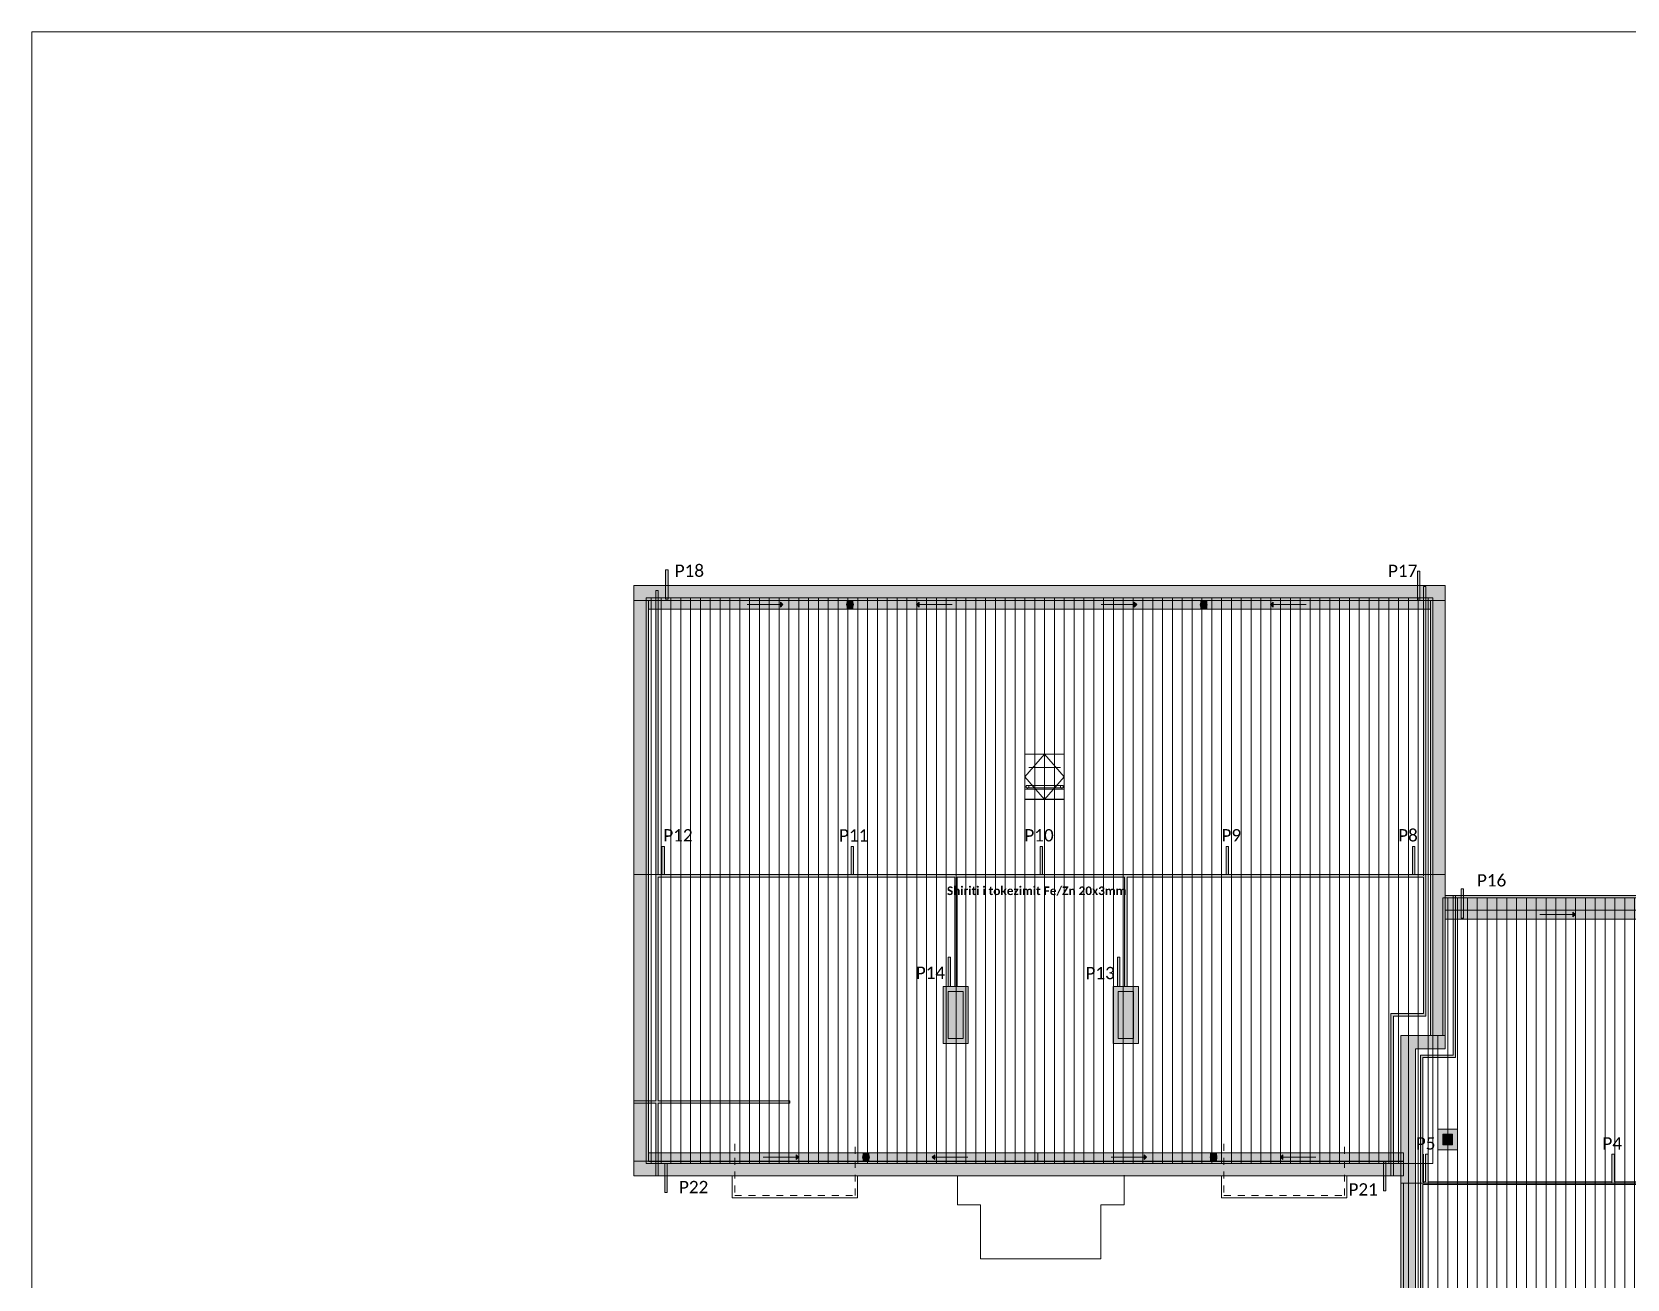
# Model space of a CAD drawing. Header units: millimetres. Extents: x 2791058 to 2855058, y -67651 to -26651.
# Drawn here: x 2791058 to 2823502, y -52008 to -26651 of the extents above; entities that cross this region are included whole.
import ezdxf

# ---------------------------------------------------------------- set-up
doc = ezdxf.new("R2010")
doc.units = ezdxf.units.MM
doc.header["$MEASUREMENT"] = 0
doc.linetypes.add('Dashed', pattern=[282.222223, 141.111112, -141.111112])
doc.linetypes.add('Long Dashed', pattern=[529.166651, 317.499995, -211.666656])
for name, color, linetype, lineweight in [('00.Rrufepritesi_Pen_No__1', 7, 'Continuous', 0), ('Columns_Pen_No__1', 7, 'Continuous', 0), ('Exterior walls_Pen_No__1', 7, 'Continuous', 0), ('Exterior walls_Pen_No__20', 1, 'Continuous', 0), ('Exterior walls_Pen_No__80', 3, 'Continuous', 0), ('Shell - Roof_Pen_No__1', 7, 'Continuous', 0), ('Shell - Roof_Pen_No__2', 8, 'Continuous', 0), ('Shell - Roof_Pen_No__21', 7, 'Continuous', 0), ('Shell - Roof_Pen_No__60', 230, 'Continuous', 0), ('Structural - Bearing_Pen_No__1', 7, 'Continuous', 0), ('Structural - Bearing_Pen_No__2', 8, 'Continuous', 0)]:
    doc.layers.add(name, color=color, linetype=linetype, lineweight=lineweight)
for name, color, linetype in [('Columns', 7, 'Continuous'), ('Exterior walls', 7, 'Continuous'), ('Shell - Roof', 7, 'Continuous')]:
    doc.layers.add(name, color=color, linetype=linetype)
for name, color, linetype, lineweight, true_color in [('Interior - Furniture _Pen_No__82', 7, 'Continuous', 0, 0xaaaaaa), ('Shell - Roof_Pen_No__62', 7, 'Continuous', 0, 0xaaaaaa), ('Structural - Bearing_Pen_No__102', 7, 'Continuous', 0, 0xcccccc)]:
    doc.layers.add(name, color=color, linetype=linetype, lineweight=lineweight, true_color=true_color)
doc.styles.add('GENERATED_STYLE_2', font='')
doc.styles.add('GENERATED_STYLE_5', font='')
doc.styles.get('GENERATED_STYLE_2').set_extended_font_data('Calibri')
doc.styles.get('GENERATED_STYLE_5').set_extended_font_data('Calibri', bold=True)
doc.linetypes.add('Circles', pattern='A,0,[1,e01-o3-kulmi1.Shx,S=7.839504,R=0,X=0,Y=0],-987.777448,0', length=987.777448)
pattern_1 = [(90, (2247653.82, -76424.97), (-200, 0), [])]

# ---------------------------------------------------------------- blocks, each defined once
blk = doc.blocks.new('Wall_1', base_point=(2803602, -49620))
at = {"layer": 'Exterior walls', "linetype": 'Continuous', "lineweight": 0}
for points in [[(2803602, -49440), (2803602, -49620), (2807952, -49620), (2807952, -49440)], [(2807952, -49530), (2807962, -49495), (2807987, -49470), (2808022, -49460), (2808057, -49470), (2808083, -49495), (2808092, -49530), (2808092, -49440), (2807952, -49440)], [(2807962, -49565), (2807952, -49530), (2807952, -49620), (2808092, -49620), (2808092, -49530), (2808083, -49565), (2808057, -49591), (2808022, -49600), (2807987, -49591)], [(2808092, -49440), (2808092, -49620), (2815021, -49620), (2815021, -49440)], [(2815021, -49530), (2815031, -49495), (2815056, -49470), (2815091, -49460), (2815126, -49470), (2815152, -49495), (2815161, -49530), (2815161, -49440), (2815021, -49440)], [(2815031, -49565), (2815021, -49530), (2815021, -49620), (2815161, -49620), (2815161, -49530), (2815152, -49565), (2815126, -49591), (2815091, -49600), (2815056, -49591)], [(2815161, -49440), (2815161, -49620), (2818952, -49620), (2818952, -49440)]]:
    blk.add_hatch(color=255, dxfattribs=at).paths.add_polyline_path(points)
at = {"layer": 'Exterior walls_Pen_No__1', "color": 7, "linetype": 'Continuous', "lineweight": 0, "flags": 128}
for points in [[(2818952, -49440), (2803602, -49440)], [(2803602, -49440), (2803602, -49620)], [(2803602, -49620), (2818952, -49620)], [(2818952, -49620), (2818952, -49440)]]:
    blk.add_lwpolyline(points, dxfattribs=at)
blk = doc.blocks.new('Wall_3', base_point=(2835102, -44509))
at = {"layer": 'Exterior walls', "linetype": 'Continuous', "lineweight": 0}
for points in [[(2823752, -44689), (2823752, -44509), (2819802, -44509), (2819802, -44689)], [(2823752, -44509), (2823752, -44595), (2823762, -44560), (2823787, -44534), (2823822, -44525), (2823857, -44534), (2823883, -44560), (2823892, -44595), (2823892, -44509)], [(2823752, -44689), (2823892, -44689), (2823892, -44595), (2823883, -44630), (2823857, -44656), (2823822, -44665), (2823787, -44656), (2823762, -44630), (2823752, -44595)], [(2830412, -44689), (2830412, -44509), (2823892, -44509), (2823892, -44689)], [(2830412, -44509), (2830412, -44598), (2830422, -44563), (2830447, -44537), (2830482, -44528), (2830517, -44537), (2830543, -44563), (2830552, -44598), (2830552, -44509)], [(2830412, -44689), (2830552, -44689), (2830552, -44598), (2830543, -44633), (2830517, -44658), (2830482, -44668), (2830447, -44658), (2830422, -44633), (2830412, -44598)], [(2835102, -44689), (2835102, -44509), (2830552, -44509), (2830552, -44689)]]:
    blk.add_hatch(color=255, dxfattribs=at).paths.add_polyline_path(points)
at = {"layer": 'Exterior walls_Pen_No__1', "color": 7, "linetype": 'Continuous', "lineweight": 0, "flags": 128}
for points in [[(2835102, -44509), (2819802, -44509)], [(2819802, -44509), (2819802, -44689)], [(2819802, -44689), (2835102, -44689)], [(2835102, -44689), (2835102, -44509)]]:
    blk.add_lwpolyline(points, dxfattribs=at)
blk = doc.blocks.new('Wall_4', base_point=(2819502, -38209))
at = {"layer": 'Exterior walls', "linetype": 'Continuous', "lineweight": 0}
for points in [[(2807626, -38389), (2807626, -38209), (2803602, -38209), (2803602, -38389)], [(2807626, -38209), (2807626, -38292), (2807635, -38257), (2807661, -38231), (2807696, -38222), (2807731, -38231), (2807756, -38257), (2807766, -38292), (2807766, -38209)], [(2814822, -38389), (2814822, -38209), (2807766, -38209), (2807766, -38389)], [(2814822, -38209), (2814822, -38300), (2814832, -38265), (2814857, -38239), (2814892, -38230), (2814927, -38239), (2814953, -38265), (2814962, -38300), (2814962, -38209)], [(2819502, -38389), (2819502, -38209), (2814962, -38209), (2814962, -38389)], [(2807626, -38389), (2807766, -38389), (2807766, -38292), (2807756, -38327), (2807731, -38353), (2807696, -38362), (2807661, -38353), (2807635, -38327), (2807626, -38292)], [(2814822, -38389), (2814962, -38389), (2814962, -38300), (2814953, -38335), (2814927, -38361), (2814892, -38370), (2814857, -38361), (2814832, -38335), (2814822, -38300)]]:
    blk.add_hatch(color=255, dxfattribs=at).paths.add_polyline_path(points)
at = {"layer": 'Exterior walls_Pen_No__1', "color": 7, "linetype": 'Continuous', "lineweight": 0, "flags": 128}
for points in [[(2819502, -38209), (2803602, -38209)], [(2803602, -38209), (2803602, -38389)], [(2819502, -38389), (2819502, -38209)], [(2803602, -38389), (2819502, -38389)]]:
    blk.add_lwpolyline(points, dxfattribs=at)
blk = doc.blocks.new('Wall_6', base_point=(2834967, -50059))
at = {"layer": 'Exterior walls_Pen_No__80', "linetype": 'Continuous', "lineweight": 0}
blk.add_hatch(color=3, dxfattribs=at).paths.add_polyline_path([(2834917, -50034), (2819299, -50034), (2819349, -50084), (2834917, -50084)])
at = {"layer": 'Exterior walls_Pen_No__80', "color": 3, "linetype": 'Continuous', "lineweight": 0, "flags": 128}
for points in [[(2819405, -50034), (2819349, -50034)], [(2819349, -50084), (2825379, -50084)], [(2823195, -50034), (2819455, -50034)], [(2826978, -50034), (2823245, -50034)], [(2825429, -50084), (2828832, -50084)], [(2830824, -50034), (2827028, -50034)], [(2828882, -50084), (2834917, -50084)], [(2834669, -50034), (2830874, -50034)], [(2834917, -50034), (2834719, -50034)]]:
    blk.add_lwpolyline(points, dxfattribs=at)
blk = doc.blocks.new('Wall_7', base_point=(2819324, -50059))
at = {"layer": 'Exterior walls_Pen_No__80', "linetype": 'Continuous', "lineweight": 0}
blk.add_hatch(color=3, dxfattribs=at).paths.add_polyline_path([(2819299, -50034), (2819299, -56159), (2819349, -56159), (2819349, -50084)])
at = {"layer": 'Exterior walls_Pen_No__80', "color": 3, "linetype": 'Continuous', "lineweight": 0, "flags": 128}
for points in [[(2819299, -50034), (2819299, -56159)], [(2819349, -56159), (2819349, -50084)], [(2819299, -56159), (2819349, -56159)]]:
    blk.add_lwpolyline(points, dxfattribs=at)
blk = doc.blocks.new('Wall_8', base_point=(2819989, -44209))
at = {"layer": 'Exterior walls_Pen_No__80', "linetype": 'Continuous', "lineweight": 0}
blk.add_hatch(color=3, dxfattribs=at).paths.add_polyline_path([(2819964, -44209), (2819964, -47456), (2820014, -47506), (2820014, -44209)])
at = {"layer": 'Exterior walls_Pen_No__80', "color": 3, "linetype": 'Continuous', "lineweight": 0, "flags": 128}
for points in [[(2819964, -44209), (2819964, -47456)], [(2820014, -44209), (2819964, -44209)], [(2820014, -47506), (2820014, -44209)]]:
    blk.add_lwpolyline(points, dxfattribs=at)
blk = doc.blocks.new('Wall_9', base_point=(2819989, -47481))
at = {"layer": 'Exterior walls_Pen_No__80', "linetype": 'Continuous', "lineweight": 0}
blk.add_hatch(color=3, dxfattribs=at).paths.add_polyline_path([(2819964, -47456), (2819299, -47456), (2819349, -47506), (2820014, -47506)])
at = {"layer": 'Exterior walls_Pen_No__80', "color": 3, "linetype": 'Continuous', "lineweight": 0, "flags": 128}
for points in [[(2819964, -47456), (2819299, -47456)], [(2819349, -47506), (2820014, -47506)]]:
    blk.add_lwpolyline(points, dxfattribs=at)
blk = doc.blocks.new('Wall_10', base_point=(2819324, -47481))
at = {"layer": 'Exterior walls_Pen_No__80', "linetype": 'Continuous', "lineweight": 0}
blk.add_hatch(color=3, dxfattribs=at).paths.add_polyline_path([(2819299, -47456), (2819299, -50034), (2819349, -50034), (2819349, -47506)])
at = {"layer": 'Exterior walls_Pen_No__80', "color": 3, "linetype": 'Continuous', "lineweight": 0, "flags": 128}
for points in [[(2819299, -47456), (2819299, -50034)], [(2819349, -50034), (2819349, -47506)]]:
    blk.add_lwpolyline(points, dxfattribs=at)
blk = doc.blocks.new('Wall_13', base_point=(2809854, -46059))
at = {"layer": 'Exterior walls_Pen_No__80', "linetype": 'Continuous', "lineweight": 0}
blk.add_hatch(color=3, dxfattribs=at).paths.add_polyline_path([(2809879, -46059), (2809879, -43834), (2809829, -43834), (2809829, -46059)])
at = {"layer": 'Exterior walls_Pen_No__80', "color": 3, "linetype": 'Continuous', "lineweight": 0, "flags": 128}
for points in [[(2809829, -43834), (2809829, -46059)], [(2809879, -46059), (2809879, -43834)], [(2809829, -46059), (2809879, -46059)]]:
    blk.add_lwpolyline(points, dxfattribs=at)
blk = doc.blocks.new('Wall_14', base_point=(2813307, -46059))
at = {"layer": 'Exterior walls_Pen_No__80', "linetype": 'Continuous', "lineweight": 0}
blk.add_hatch(color=3, dxfattribs=at).paths.add_polyline_path([(2813332, -46059), (2813332, -43834), (2813282, -43834), (2813282, -46059)])
at = {"layer": 'Exterior walls_Pen_No__80', "color": 3, "linetype": 'Continuous', "lineweight": 0, "flags": 128}
for points in [[(2813282, -43834), (2813282, -46059)], [(2813332, -46059), (2813332, -43834)], [(2813282, -46059), (2813332, -46059)]]:
    blk.add_lwpolyline(points, dxfattribs=at)
blk = doc.blocks.new('Wall_18', base_point=(2823220, -50059))
at = {"layer": 'Exterior walls_Pen_No__20', "linetype": 'Continuous', "lineweight": 0}
blk.add_hatch(color=1, dxfattribs=at).paths.add_polyline_path([(2823245, -50034), (2823245, -49466), (2823195, -49466), (2823195, -50034)])
at = {"layer": 'Exterior walls_Pen_No__20', "color": 1, "linetype": 'Continuous', "lineweight": 0, "flags": 128}
for points in [[(2823245, -49466), (2823195, -49466)], [(2823195, -49466), (2823195, -50034)], [(2823245, -50034), (2823245, -49466)]]:
    blk.add_lwpolyline(points, dxfattribs=at)
blk = doc.blocks.new('Wall_19', base_point=(2819430, -50059))
at = {"layer": 'Exterior walls_Pen_No__20', "linetype": 'Continuous', "lineweight": 0}
blk.add_hatch(color=1, dxfattribs=at).paths.add_polyline_path([(2819455, -50034), (2819455, -49466), (2819405, -49466), (2819405, -50034)])
at = {"layer": 'Exterior walls_Pen_No__20', "color": 1, "linetype": 'Continuous', "lineweight": 0, "flags": 128}
for points in [[(2819455, -49466), (2819405, -49466)], [(2819405, -49466), (2819405, -50034)], [(2819455, -50034), (2819455, -49466)]]:
    blk.add_lwpolyline(points, dxfattribs=at)
blk = doc.blocks.new('Wall_23', base_point=(2803898, -43809))
at = {"layer": 'Exterior walls_Pen_No__20', "linetype": 'Continuous', "lineweight": 0}
blk.add_hatch(color=1, dxfattribs=at).paths.add_polyline_path([(2803923, -43784), (2803923, -43216), (2803873, -43216), (2803873, -43784)])
at = {"layer": 'Exterior walls_Pen_No__20', "color": 1, "linetype": 'Continuous', "lineweight": 0, "flags": 128}
for points in [[(2803923, -43216), (2803873, -43216)], [(2803873, -43216), (2803873, -43784)], [(2803923, -43784), (2803923, -43216)]]:
    blk.add_lwpolyline(points, dxfattribs=at)
blk = doc.blocks.new('Wall_24', base_point=(2807744, -43809))
at = {"layer": 'Exterior walls_Pen_No__20', "linetype": 'Continuous', "lineweight": 0}
blk.add_hatch(color=1, dxfattribs=at).paths.add_polyline_path([(2807769, -43784), (2807769, -43216), (2807719, -43216), (2807719, -43784)])
at = {"layer": 'Exterior walls_Pen_No__20', "color": 1, "linetype": 'Continuous', "lineweight": 0, "flags": 128}
for points in [[(2807769, -43216), (2807719, -43216)], [(2807719, -43216), (2807719, -43784)], [(2807769, -43784), (2807769, -43216)]]:
    blk.add_lwpolyline(points, dxfattribs=at)
blk = doc.blocks.new('Wall_25', base_point=(2811590, -43809))
at = {"layer": 'Exterior walls_Pen_No__20', "linetype": 'Continuous', "lineweight": 0}
blk.add_hatch(color=1, dxfattribs=at).paths.add_polyline_path([(2811615, -43784), (2811615, -43216), (2811565, -43216), (2811565, -43784)])
at = {"layer": 'Exterior walls_Pen_No__20', "color": 1, "linetype": 'Continuous', "lineweight": 0, "flags": 128}
for points in [[(2811615, -43216), (2811565, -43216)], [(2811565, -43216), (2811565, -43784)], [(2811615, -43784), (2811615, -43216)]]:
    blk.add_lwpolyline(points, dxfattribs=at)
blk = doc.blocks.new('Wall_26', base_point=(2815373, -43809))
at = {"layer": 'Exterior walls_Pen_No__20', "linetype": 'Continuous', "lineweight": 0}
blk.add_hatch(color=1, dxfattribs=at).paths.add_polyline_path([(2815398, -43784), (2815398, -43216), (2815348, -43216), (2815348, -43784)])
at = {"layer": 'Exterior walls_Pen_No__20', "color": 1, "linetype": 'Continuous', "lineweight": 0, "flags": 128}
for points in [[(2815398, -43216), (2815348, -43216)], [(2815348, -43216), (2815348, -43784)], [(2815398, -43784), (2815398, -43216)]]:
    blk.add_lwpolyline(points, dxfattribs=at)
blk = doc.blocks.new('Wall_27', base_point=(2819162, -43809))
at = {"layer": 'Exterior walls_Pen_No__20', "linetype": 'Continuous', "lineweight": 0}
blk.add_hatch(color=1, dxfattribs=at).paths.add_polyline_path([(2819187, -43784), (2819187, -43216), (2819137, -43216), (2819137, -43784)])
at = {"layer": 'Exterior walls_Pen_No__20', "color": 1, "linetype": 'Continuous', "lineweight": 0, "flags": 128}
for points in [[(2819187, -43216), (2819137, -43216)], [(2819137, -43216), (2819137, -43784)], [(2819187, -43784), (2819187, -43216)]]:
    blk.add_lwpolyline(points, dxfattribs=at)
blk = doc.blocks.new('Wall_28', base_point=(2809717, -46059))
at = {"layer": 'Exterior walls_Pen_No__20', "linetype": 'Continuous', "lineweight": 0}
blk.add_hatch(color=1, dxfattribs=at).paths.add_polyline_path([(2809742, -46059), (2809742, -45466), (2809692, -45466), (2809692, -46059)])
at = {"layer": 'Exterior walls_Pen_No__20', "color": 1, "linetype": 'Continuous', "lineweight": 0, "flags": 128}
for points in [[(2809742, -45466), (2809692, -45466)], [(2809692, -45466), (2809692, -46059)], [(2809742, -46059), (2809742, -45466)], [(2809692, -46059), (2809742, -46059)]]:
    blk.add_lwpolyline(points, dxfattribs=at)
blk = doc.blocks.new('Wall_29', base_point=(2813163, -46059))
at = {"layer": 'Exterior walls_Pen_No__20', "linetype": 'Continuous', "lineweight": 0}
blk.add_hatch(color=1, dxfattribs=at).paths.add_polyline_path([(2813188, -46059), (2813188, -45466), (2813138, -45466), (2813138, -46059)])
at = {"layer": 'Exterior walls_Pen_No__20', "color": 1, "linetype": 'Continuous', "lineweight": 0, "flags": 128}
for points in [[(2813188, -45466), (2813138, -45466)], [(2813138, -45466), (2813138, -46059)], [(2813188, -46059), (2813188, -45466)], [(2813138, -46059), (2813188, -46059)]]:
    blk.add_lwpolyline(points, dxfattribs=at)
blk = doc.blocks.new('Wall_31', base_point=(2820152, -44667))
at = {"layer": 'Exterior walls_Pen_No__20', "linetype": 'Continuous', "lineweight": 0}
blk.add_hatch(color=1, dxfattribs=at).paths.add_polyline_path([(2820177, -44667), (2820177, -44075), (2820127, -44075), (2820127, -44667)])
at = {"layer": 'Exterior walls_Pen_No__20', "color": 1, "linetype": 'Continuous', "lineweight": 0, "flags": 128}
for points in [[(2820177, -44075), (2820127, -44075)], [(2820127, -44075), (2820127, -44667)], [(2820177, -44667), (2820177, -44075)], [(2820127, -44667), (2820177, -44667)]]:
    blk.add_lwpolyline(points, dxfattribs=at)
blk = doc.blocks.new('Wall_34', base_point=(2818571, -50217))
at = {"layer": 'Exterior walls_Pen_No__20', "linetype": 'Continuous', "lineweight": 0}
blk.add_hatch(color=1, dxfattribs=at).paths.add_polyline_path([(2818596, -50217), (2818596, -49625), (2818546, -49625), (2818546, -50217)])
at = {"layer": 'Exterior walls_Pen_No__20', "color": 1, "linetype": 'Continuous', "lineweight": 0, "flags": 128}
for points in [[(2818596, -49625), (2818546, -49625)], [(2818546, -49625), (2818546, -50217)], [(2818596, -50217), (2818596, -49625)], [(2818546, -50217), (2818596, -50217)]]:
    blk.add_lwpolyline(points, dxfattribs=at)
blk = doc.blocks.new('Wall_35', base_point=(2803954, -50251))
at = {"layer": 'Exterior walls_Pen_No__20', "linetype": 'Continuous', "lineweight": 0}
blk.add_hatch(color=1, dxfattribs=at).paths.add_polyline_path([(2803979, -50251), (2803979, -49659), (2803929, -49659), (2803929, -50251)])
at = {"layer": 'Exterior walls_Pen_No__20', "color": 1, "linetype": 'Continuous', "lineweight": 0, "flags": 128}
for points in [[(2803979, -49659), (2803929, -49659)], [(2803929, -49659), (2803929, -50251)], [(2803979, -50251), (2803979, -49659)], [(2803929, -50251), (2803979, -50251)]]:
    blk.add_lwpolyline(points, dxfattribs=at)
blk = doc.blocks.new('Column_1', base_point=(2808022, -49530))
at = {"layer": 'Columns', "linetype": 'Continuous', "lineweight": 0, "true_color": 0x000000}
blk.add_hatch(color=18, dxfattribs=at).paths.add_polyline_path([(2808022, -49600, 0.414214), (2808092, -49530, 0.414214), (2808022, -49460, 0.414214), (2807952, -49530, 0.414214)])
at = {"layer": 'Columns_Pen_No__1', "color": 7, "linetype": 'Continuous', "lineweight": 0}
for p, q in [((2807973, -49580), (2808072, -49481)), ((2808072, -49580), (2807973, -49481))]:
    blk.add_line(p, q, dxfattribs=at)
blk.add_circle((2808022, -49530), 70, dxfattribs=at)
blk = doc.blocks.new('Column_2', base_point=(2815091, -49530))
at = {"layer": 'Columns', "linetype": 'Continuous', "lineweight": 0, "true_color": 0x000000}
blk.add_hatch(color=18, dxfattribs=at).paths.add_polyline_path([(2815091, -49600, 0.414214), (2815161, -49530, 0.414214), (2815091, -49460, 0.414214), (2815021, -49530, 0.414214)])
at = {"layer": 'Columns_Pen_No__1', "color": 7, "linetype": 'Continuous', "lineweight": 0}
for p, q in [((2815042, -49580), (2815141, -49481)), ((2815141, -49580), (2815042, -49481))]:
    blk.add_line(p, q, dxfattribs=at)
blk.add_circle((2815091, -49530), 70, dxfattribs=at)
blk = doc.blocks.new('Column_7', base_point=(2814892, -38300))
at = {"layer": 'Columns', "linetype": 'Continuous', "lineweight": 0, "true_color": 0x000000}
blk.add_hatch(color=18, dxfattribs=at).paths.add_polyline_path([(2814892, -38370, 0.414214), (2814962, -38300, 0.414214), (2814892, -38230, 0.414214), (2814822, -38300, 0.414214)])
at = {"layer": 'Columns_Pen_No__1', "color": 7, "linetype": 'Continuous', "lineweight": 0}
for p, q in [((2814843, -38350), (2814942, -38251)), ((2814942, -38350), (2814843, -38251))]:
    blk.add_line(p, q, dxfattribs=at)
blk.add_circle((2814892, -38300), 70, dxfattribs=at)
blk = doc.blocks.new('Column_8', base_point=(2807696, -38292))
at = {"layer": 'Columns', "linetype": 'Continuous', "lineweight": 0, "true_color": 0x000000}
blk.add_hatch(color=18, dxfattribs=at).paths.add_polyline_path([(2807696, -38362, 0.414214), (2807766, -38292, 0.414214), (2807696, -38222, 0.414214), (2807626, -38292, 0.414214)])
at = {"layer": 'Columns_Pen_No__1', "color": 7, "linetype": 'Continuous', "lineweight": 0}
for p, q in [((2807646, -38342), (2807745, -38243)), ((2807745, -38342), (2807646, -38243))]:
    blk.add_line(p, q, dxfattribs=at)
blk.add_circle((2807696, -38292), 70, dxfattribs=at)
blk = doc.blocks.new('Skylight Pivot Hung 22')
at = {"layer": 'Interior - Furniture _Pen_No__82', "color": 253, "linetype": 'Continuous', "lineweight": 0, "true_color": 0xaaaaaa}
for p, q in [((400, 919), (-400, 919)), ((-400, 919), (-400, 0)), ((0, 919), (-400, 460)), ((0, 919), (400, 460)), ((400, 0), (400, 919)), ((0, 0), (-400, 460)), ((0, 0), (400, 460)), ((-400, 0), (400, 0))]:
    blk.add_line(p, q, dxfattribs=at)
blk = doc.blocks.new('Line_2', base_point=(2821730, -44596))
at = {"layer": 'Shell - Roof', "linetype": 'Continuous', "lineweight": 0, "true_color": 0x000000}
blk.add_hatch(color=18, dxfattribs=at).paths.add_polyline_path([(2822452, -44596), (2822402, -44546), (2822402, -44646)])
at = {"layer": 'Shell - Roof_Pen_No__1', "color": 7, "linetype": 'Continuous', "lineweight": 0}
for p, q in [((2822452, -44596), (2822402, -44546)), ((2822402, -44646), (2822402, -44546)), ((2822452, -44596), (2822402, -44646))]:
    blk.add_line(p, q, dxfattribs=at)
at = {"layer": 'Shell - Roof_Pen_No__21', "color": 7, "linetype": 'Continuous', "lineweight": 0}
blk.add_line((2821730, -44596), (2822402, -44596), dxfattribs=at)
blk = doc.blocks.new('Line_5', base_point=(2816973, -38296))
at = {"layer": 'Shell - Roof', "linetype": 'Continuous', "lineweight": 0, "true_color": 0x000000}
blk.add_hatch(color=18, dxfattribs=at).paths.add_polyline_path([(2816251, -38296), (2816301, -38346), (2816301, -38246)])
at = {"layer": 'Shell - Roof_Pen_No__1', "color": 7, "linetype": 'Continuous', "lineweight": 0}
for p, q in [((2816251, -38296), (2816301, -38246)), ((2816301, -38246), (2816301, -38346)), ((2816251, -38296), (2816301, -38346))]:
    blk.add_line(p, q, dxfattribs=at)
at = {"layer": 'Shell - Roof_Pen_No__21', "color": 7, "linetype": 'Continuous', "lineweight": 0}
blk.add_line((2816973, -38296), (2816301, -38296), dxfattribs=at)
blk = doc.blocks.new('Line_6', base_point=(2812808, -38296))
at = {"layer": 'Shell - Roof', "linetype": 'Continuous', "lineweight": 0, "true_color": 0x000000}
blk.add_hatch(color=18, dxfattribs=at).paths.add_polyline_path([(2813530, -38296), (2813480, -38246), (2813480, -38346)])
at = {"layer": 'Shell - Roof_Pen_No__1', "color": 7, "linetype": 'Continuous', "lineweight": 0}
for p, q in [((2813530, -38296), (2813480, -38246)), ((2813480, -38346), (2813480, -38246)), ((2813530, -38296), (2813480, -38346))]:
    blk.add_line(p, q, dxfattribs=at)
at = {"layer": 'Shell - Roof_Pen_No__21', "color": 7, "linetype": 'Continuous', "lineweight": 0}
blk.add_line((2812808, -38296), (2813480, -38296), dxfattribs=at)
blk = doc.blocks.new('Line_7', base_point=(2809773, -38296))
at = {"layer": 'Shell - Roof', "linetype": 'Continuous', "lineweight": 0, "true_color": 0x000000}
blk.add_hatch(color=18, dxfattribs=at).paths.add_polyline_path([(2809051, -38296), (2809101, -38346), (2809101, -38246)])
at = {"layer": 'Shell - Roof_Pen_No__1', "color": 7, "linetype": 'Continuous', "lineweight": 0}
for p, q in [((2809051, -38296), (2809101, -38246)), ((2809101, -38246), (2809101, -38346)), ((2809051, -38296), (2809101, -38346))]:
    blk.add_line(p, q, dxfattribs=at)
at = {"layer": 'Shell - Roof_Pen_No__21', "color": 7, "linetype": 'Continuous', "lineweight": 0}
blk.add_line((2809773, -38296), (2809101, -38296), dxfattribs=at)
blk = doc.blocks.new('Line_8', base_point=(2805608, -38296))
at = {"layer": 'Shell - Roof', "linetype": 'Continuous', "lineweight": 0, "true_color": 0x000000}
blk.add_hatch(color=18, dxfattribs=at).paths.add_polyline_path([(2806330, -38296), (2806280, -38246), (2806280, -38346)])
at = {"layer": 'Shell - Roof_Pen_No__1', "color": 7, "linetype": 'Continuous', "lineweight": 0}
for p, q in [((2806330, -38296), (2806280, -38246)), ((2806280, -38346), (2806280, -38246)), ((2806330, -38296), (2806280, -38346))]:
    blk.add_line(p, q, dxfattribs=at)
at = {"layer": 'Shell - Roof_Pen_No__21', "color": 7, "linetype": 'Continuous', "lineweight": 0}
blk.add_line((2805608, -38296), (2806280, -38296), dxfattribs=at)
blk = doc.blocks.new('Line_9', base_point=(2810093, -49529))
at = {"layer": 'Shell - Roof', "linetype": 'Continuous', "lineweight": 0, "true_color": 0x000000}
blk.add_hatch(color=18, dxfattribs=at).paths.add_polyline_path([(2809371, -49529), (2809421, -49579), (2809421, -49479)])
at = {"layer": 'Shell - Roof_Pen_No__1', "color": 7, "linetype": 'Continuous', "lineweight": 0}
for p, q in [((2809371, -49529), (2809421, -49479)), ((2809371, -49529), (2809421, -49579)), ((2809421, -49479), (2809421, -49579))]:
    blk.add_line(p, q, dxfattribs=at)
at = {"layer": 'Shell - Roof_Pen_No__21', "color": 7, "linetype": 'Continuous', "lineweight": 0}
blk.add_line((2810093, -49529), (2809421, -49529), dxfattribs=at)
blk = doc.blocks.new('Line_10', base_point=(2805928, -49529))
at = {"layer": 'Shell - Roof', "linetype": 'Continuous', "lineweight": 0, "true_color": 0x000000}
blk.add_hatch(color=18, dxfattribs=at).paths.add_polyline_path([(2806650, -49529), (2806600, -49479), (2806600, -49579)])
at = {"layer": 'Shell - Roof_Pen_No__1', "color": 7, "linetype": 'Continuous', "lineweight": 0}
for p, q in [((2806650, -49529), (2806600, -49479)), ((2806600, -49579), (2806600, -49479)), ((2806650, -49529), (2806600, -49579))]:
    blk.add_line(p, q, dxfattribs=at)
at = {"layer": 'Shell - Roof_Pen_No__21', "color": 7, "linetype": 'Continuous', "lineweight": 0}
blk.add_line((2805928, -49529), (2806600, -49529), dxfattribs=at)
blk = doc.blocks.new('Line_11', base_point=(2817173, -49529))
at = {"layer": 'Shell - Roof', "linetype": 'Continuous', "lineweight": 0, "true_color": 0x000000}
blk.add_hatch(color=18, dxfattribs=at).paths.add_polyline_path([(2816451, -49529), (2816501, -49579), (2816501, -49479)])
at = {"layer": 'Shell - Roof_Pen_No__1', "color": 7, "linetype": 'Continuous', "lineweight": 0}
for p, q in [((2816451, -49529), (2816501, -49479)), ((2816451, -49529), (2816501, -49579)), ((2816501, -49479), (2816501, -49579))]:
    blk.add_line(p, q, dxfattribs=at)
at = {"layer": 'Shell - Roof_Pen_No__21', "color": 7, "linetype": 'Continuous', "lineweight": 0}
blk.add_line((2817173, -49529), (2816501, -49529), dxfattribs=at)
blk = doc.blocks.new('Line_12', base_point=(2813008, -49529))
at = {"layer": 'Shell - Roof', "linetype": 'Continuous', "lineweight": 0, "true_color": 0x000000}
blk.add_hatch(color=18, dxfattribs=at).paths.add_polyline_path([(2813730, -49529), (2813680, -49479), (2813680, -49579)])
at = {"layer": 'Shell - Roof_Pen_No__1', "color": 7, "linetype": 'Continuous', "lineweight": 0}
for p, q in [((2813730, -49529), (2813680, -49479)), ((2813680, -49579), (2813680, -49479)), ((2813730, -49529), (2813680, -49579))]:
    blk.add_line(p, q, dxfattribs=at)
at = {"layer": 'Shell - Roof_Pen_No__21', "color": 7, "linetype": 'Continuous', "lineweight": 0}
blk.add_line((2813008, -49529), (2813680, -49529), dxfattribs=at)
blk = doc.blocks.new('Wall_37', base_point=(2803745, -38009))
at = {"layer": 'Exterior walls_Pen_No__80', "linetype": 'Continuous', "lineweight": 0}
for points in [[(2803795, -38009), (2803745, -38009), (2803745, -48384), (2803795, -48384)], [(2803795, -48434), (2803745, -48434), (2803745, -49909), (2803795, -49909)]]:
    blk.add_hatch(color=3, dxfattribs=at).paths.add_polyline_path(points)
at = {"layer": 'Exterior walls_Pen_No__80', "color": 3, "linetype": 'Continuous', "lineweight": 0, "flags": 128}
for points in [[(2803745, -38009), (2803745, -48384)], [(2803795, -38009), (2803745, -38009)], [(2803795, -43784), (2803795, -38009)], [(2803795, -48384), (2803795, -43834)], [(2803745, -48434), (2803745, -49909)], [(2803795, -49909), (2803795, -48434)], [(2803745, -49909), (2803795, -49909)]]:
    blk.add_lwpolyline(points, dxfattribs=at)
blk = doc.blocks.new('Wall_38', base_point=(2803745, -43809))
at = {"layer": 'Exterior walls_Pen_No__80', "linetype": 'Continuous', "lineweight": 0}
blk.add_hatch(color=3, dxfattribs=at).paths.add_polyline_path([(2803795, -43834), (2819362, -43834), (2819362, -43784), (2803795, -43784)])
at = {"layer": 'Exterior walls_Pen_No__80', "color": 3, "linetype": 'Continuous', "lineweight": 0, "flags": 128}
for points in [[(2803873, -43784), (2803795, -43784)], [(2807719, -43784), (2803923, -43784)], [(2811565, -43784), (2807769, -43784)], [(2815348, -43784), (2811615, -43784)], [(2819137, -43784), (2815398, -43784)], [(2819362, -43784), (2819187, -43784)], [(2803795, -43834), (2809829, -43834)], [(2809879, -43834), (2813282, -43834)], [(2813332, -43834), (2819362, -43834)]]:
    blk.add_lwpolyline(points, dxfattribs=at)
blk = doc.blocks.new('Wall_39', base_point=(2819387, -37926))
at = {"layer": 'Exterior walls_Pen_No__80', "linetype": 'Continuous', "lineweight": 0}
blk.add_hatch(color=3, dxfattribs=at).paths.add_polyline_path([(2819362, -37926), (2819362, -46611), (2819412, -46661), (2819412, -37926)])
at = {"layer": 'Exterior walls_Pen_No__80', "color": 3, "linetype": 'Continuous', "lineweight": 0, "flags": 128}
for points in [[(2819362, -37926), (2819362, -43784)], [(2819412, -37926), (2819362, -37926)], [(2819412, -46661), (2819412, -37926)], [(2819362, -43834), (2819362, -46611)]]:
    blk.add_lwpolyline(points, dxfattribs=at)
blk = doc.blocks.new('Wall_40', base_point=(2818723, -49909))
at = {"layer": 'Exterior walls_Pen_No__80', "linetype": 'Continuous', "lineweight": 0}
blk.add_hatch(color=3, dxfattribs=at).paths.add_polyline_path([(2818748, -49909), (2818748, -46661), (2818698, -46611), (2818698, -49909)])
at = {"layer": 'Exterior walls_Pen_No__80', "color": 3, "linetype": 'Continuous', "lineweight": 0, "flags": 128}
for points in [[(2818698, -46611), (2818698, -49909)], [(2818748, -49909), (2818748, -46661)], [(2818698, -49909), (2818748, -49909)]]:
    blk.add_lwpolyline(points, dxfattribs=at)
blk = doc.blocks.new('Wall_41', base_point=(2818723, -46636))
at = {"layer": 'Exterior walls_Pen_No__80', "linetype": 'Continuous', "lineweight": 0}
blk.add_hatch(color=3, dxfattribs=at).paths.add_polyline_path([(2818748, -46661), (2819412, -46661), (2819362, -46611), (2818698, -46611)])
at = {"layer": 'Exterior walls_Pen_No__80', "color": 3, "linetype": 'Continuous', "lineweight": 0, "flags": 128}
for points in [[(2819362, -46611), (2818698, -46611)], [(2818748, -46661), (2819412, -46661)]]:
    blk.add_lwpolyline(points, dxfattribs=at)
blk = doc.blocks.new('Wall_42', base_point=(2819387, -41231))
at = {"layer": 'Exterior walls_Pen_No__80', "linetype": 'Continuous', "lineweight": 0}
blk.add_hatch(color=3, dxfattribs=at).paths.add_polyline_path([(2819362, -41231), (2819362, -43809), (2819412, -43809), (2819412, -41231)])
at = {"layer": 'Exterior walls_Pen_No__80', "color": 3, "linetype": 'Continuous', "lineweight": 0, "flags": 128}
for points in [[(2819362, -41231), (2819362, -43809)], [(2819412, -43809), (2819412, -41231)]]:
    blk.add_lwpolyline(points, dxfattribs=at)
blk = doc.blocks.new('Wall_43', base_point=(2819263, -38209))
at = {"layer": 'Exterior walls_Pen_No__20', "linetype": 'Continuous', "lineweight": 0}
blk.add_hatch(color=1, dxfattribs=at).paths.add_polyline_path([(2819288, -38209), (2819288, -37616), (2819238, -37616), (2819238, -38209)])
at = {"layer": 'Exterior walls_Pen_No__20', "color": 1, "linetype": 'Continuous', "lineweight": 0, "flags": 128}
for points in [[(2819288, -37616), (2819238, -37616)], [(2819238, -37616), (2819238, -38209)], [(2819288, -38209), (2819288, -37616)], [(2819238, -38209), (2819288, -38209)]]:
    blk.add_lwpolyline(points, dxfattribs=at)
blk = doc.blocks.new('Wall_44', base_point=(2803972, -38184))
at = {"layer": 'Exterior walls_Pen_No__20', "linetype": 'Continuous', "lineweight": 0}
blk.add_hatch(color=1, dxfattribs=at).paths.add_polyline_path([(2803997, -38184), (2803997, -37591), (2803947, -37591), (2803947, -38184)])
at = {"layer": 'Exterior walls_Pen_No__20', "color": 1, "linetype": 'Continuous', "lineweight": 0, "flags": 128}
for points in [[(2803997, -37591), (2803947, -37591)], [(2803947, -37591), (2803947, -38184)], [(2803997, -38184), (2803997, -37591)], [(2803947, -38184), (2803997, -38184)]]:
    blk.add_lwpolyline(points, dxfattribs=at)
blk = doc.blocks.new('Wall_46', base_point=(2803302, -48409))
at = {"layer": 'Exterior walls_Pen_No__80', "linetype": 'Continuous', "lineweight": 0}
blk.add_hatch(color=3, dxfattribs=at).paths.add_polyline_path([(2803302, -48434), (2806475, -48434), (2806475, -48384), (2803302, -48384)])
at = {"layer": 'Exterior walls_Pen_No__80', "color": 3, "linetype": 'Continuous', "lineweight": 0, "flags": 128}
for points in [[(2803745, -48384), (2803302, -48384)], [(2803302, -48384), (2803302, -48434)], [(2803302, -48434), (2803745, -48434)], [(2806475, -48384), (2803795, -48384)], [(2803795, -48434), (2806475, -48434)], [(2806475, -48434), (2806475, -48384)]]:
    blk.add_lwpolyline(points, dxfattribs=at)

msp = doc.modelspace()

# ---------------------------------------------------------------- hatches: boundary and pattern name
at = {"layer": 'Structural - Bearing_Pen_No__1', "linetype": 'Continuous', "lineweight": 0}
h = msp.add_hatch(color=9, dxfattribs=at)
h.paths.add_polyline_path([(2809592, -46059), (2810102, -46059), (2810102, -47219), (2809592, -47219)])
h.paths.add_polyline_path([(2810002, -47119), (2809692, -47119), (2809692, -46159), (2810002, -46159)], flags=0)
h = msp.add_hatch(color=9, dxfattribs=at)
h.paths.add_polyline_path([(2813052, -46059), (2813562, -46059), (2813562, -47219), (2813052, -47219)])
h.paths.add_polyline_path([(2813462, -47119), (2813152, -47119), (2813152, -46159), (2813462, -46159)], flags=0)
for points in [[(2809692, -46159), (2810002, -46159), (2810002, -47119), (2809692, -47119)], [(2813152, -46159), (2813462, -46159), (2813462, -47119), (2813152, -47119)], [(2819752, -49059), (2819952, -49059), (2819952, -49279), (2819752, -49279)]]:
    msp.add_hatch(color=8, dxfattribs=at).paths.add_polyline_path(points)
h = msp.add_hatch(color=9, dxfattribs=at)
h.paths.add_polyline_path([(2819652, -48959), (2820052, -48959), (2820052, -49379), (2819652, -49379)])
h.paths.add_polyline_path([(2819752, -49059), (2819952, -49059), (2819952, -49279), (2819752, -49279)], flags=0)
at = {"layer": 'Structural - Bearing_Pen_No__102', "linetype": 'Continuous', "lineweight": 0, "true_color": 0xcccccc}
for points in [[(2819802, -37909), (2819802, -38209), (2803302, -38209), (2803302, -37909)], [(2803302, -38209), (2803602, -38209), (2803602, -43784), (2803302, -43784)], [(2819502, -38209), (2819802, -38209), (2819802, -43784), (2819502, -43784)], [(2803302, -43784), (2803602, -43784), (2803602, -49609), (2803302, -49609)], [(2819502, -43784), (2819802, -43784), (2819802, -47059), (2819502, -47059)], [(2835402, -44209), (2835402, -44509), (2819802, -44509), (2819802, -44209)], [(2818902, -47059), (2819202, -47059), (2819502, -47059), (2819802, -47059), (2819802, -47328), (2819202, -47328), (2819202, -55859), (2818902, -55859)], [(2818952, -49609), (2818952, -49909), (2803302, -49909), (2803302, -49609)]]:
    msp.add_hatch(color=254, dxfattribs=at).paths.add_polyline_path(points)
h = msp.add_hatch(dxfattribs=at)
h.set_pattern_fill('Thermal_Block', color=254, style=0, pattern_type=2)
h.set_pattern_definition(pattern_1)
h.paths.add_polyline_path([(2803552, -43784), (2803552, -38159), (2819552, -38159), (2819552, -43784)])
h = msp.add_hatch(dxfattribs=at)
h.set_pattern_fill('Thermal_Block', color=254, style=0, pattern_type=2)
h.set_pattern_definition(pattern_1)
h.paths.add_polyline_path([(2803552, -49659), (2803552, -43784), (2819552, -43784), (2819552, -49659)])
h = msp.add_hatch(dxfattribs=at)
h.set_pattern_fill('Thermal_Block', color=254, style=0, pattern_type=2)
h.set_pattern_definition(pattern_1)
h.paths.add_polyline_path([(2818902, -50059), (2818902, -47059), (2819752, -47059), (2819752, -44259), (2835352, -44259), (2835352, -44609), (2835352, -50059)])
h = msp.add_hatch(dxfattribs=at)
h.set_pattern_fill('Thermal_Block', color=254, style=0, pattern_type=2)
h.set_pattern_definition(pattern_1)
h.paths.add_polyline_path([(2835352, -56109), (2818952, -56109), (2818952, -50059), (2835352, -50059)])

# ---------------------------------------------------------------- linework, layer by layer
at = {"layer": 'Exterior walls_Pen_No__1', "color": 7, "linetype": 'Continuous', "lineweight": 0}
for p, q in [((2811256, -41408), (2811256, -41508)), ((2811256, -41508), (2811256, -41588)), ((2812056, -41408), (2812056, -41508)), ((2812056, -41508), (2812056, -41588)), ((2811256, -41588), (2811256, -41608)), ((2811256, -41608), (2811256, -41658)), ((2811256, -41658), (2811256, -41858)), ((2812056, -41588), (2812056, -41608)), ((2812056, -41608), (2812056, -41658)), ((2812056, -41658), (2812056, -41858))]:
    msp.add_line(p, q, dxfattribs=at)
at = {"layer": 'Exterior walls_Pen_No__20', "color": 1, "linetype": 'Continuous', "lineweight": 0}
for p, q in [((2812056, -41338), (2811256, -41338)), ((2812056, -41508), (2812056, -41588)), ((2811256, -41728), (2811256, -41798)), ((2811256, -41798), (2811256, -41898)), ((2811981, -41608), (2811331, -41608)), ((2812056, -41798), (2812056, -41728)), ((2812056, -41798), (2812056, -41898)), ((2811256, -41898), (2811256, -41978)), ((2811256, -41978), (2811256, -41998)), ((2811281, -41998), (2811256, -41998)), ((2811256, -41998), (2811256, -42048)), ((2811256, -41998), (2811256, -42048)), ((2811256, -42048), (2811306, -42048)), ((2811256, -42048), (2811256, -42248)), ((2811331, -41973), (2811281, -41973)), ((2811281, -41973), (2811281, -42023)), ((2811281, -42023), (2811281, -41998)), ((2811306, -42023), (2811281, -42023)), ((2811281, -42023), (2811331, -42023)), ((2811306, -42048), (2811306, -42023)), ((2811306, -42048), (2812006, -42048)), ((2811981, -41973), (2811331, -41973)), ((2811331, -42023), (2811331, -41973)), ((2811981, -41973), (2811331, -41973)), ((2811331, -42023), (2811981, -42023)), ((2812031, -41973), (2811981, -41973)), ((2811981, -41973), (2811981, -42023)), ((2811981, -42023), (2812031, -42023)), ((2812031, -42023), (2812006, -42023)), ((2812006, -42023), (2812006, -42048)), ((2812006, -42048), (2812056, -42048)), ((2812031, -42023), (2812031, -41973)), ((2812056, -41998), (2812031, -41998)), ((2812031, -41998), (2812031, -42023)), ((2812056, -41978), (2812056, -41998)), ((2812056, -41998), (2812056, -42048)), ((2812056, -41998), (2812056, -42048)), ((2812056, -42048), (2812056, -42248)), ((2812056, -42248), (2811256, -42248))]:
    msp.add_line(p, q, dxfattribs=at)
at = {"layer": 'Shell - Roof_Pen_No__1', "color": 7, "linetype": 'Continuous', "lineweight": 0}
for p, q in [((2809592, -46059), (2810102, -46059)), ((2809592, -47219), (2809592, -46059)), ((2810102, -46059), (2810102, -47219)), ((2813052, -46059), (2813562, -46059)), ((2813052, -47219), (2813052, -46059)), ((2813562, -46059), (2813562, -47219)), ((2810102, -47219), (2809592, -47219)), ((2813562, -47219), (2813052, -47219)), ((2819652, -48959), (2820052, -48959)), ((2819652, -49379), (2819652, -48959)), ((2820052, -48959), (2820052, -49379)), ((2820052, -49379), (2819652, -49379))]:
    msp.add_line(p, q, dxfattribs=at)
at = {"layer": 'Shell - Roof_Pen_No__2', "color": 8, "linetype": 'Dashed', "lineweight": 0}
for p, q in [((2805352, -49259), (2805352, -50309)), ((2807802, -50309), (2807802, -49259)), ((2815302, -49259), (2815302, -50309)), ((2817752, -50309), (2817752, -49259)), ((2805352, -50309), (2807802, -50309)), ((2815302, -50309), (2817752, -50309))]:
    msp.add_line(p, q, dxfattribs=at)
at = {"layer": 'Shell - Roof_Pen_No__21', "color": 7, "linetype": 'Continuous', "lineweight": 0}
for p, q in [((2791058, -26651), (2855058, -26651)), ((2791058, -67651), (2791058, -26651))]:
    msp.add_line(p, q, dxfattribs=at)
at = {"layer": 'Shell - Roof_Pen_No__21', "color": 7, "linetype": 'Long Dashed', "lineweight": 0}
for p, q in [((2811458, -38389), (2811458, -38209)), ((2811518, -49620), (2811518, -49440))]:
    msp.add_line(p, q, dxfattribs=at)
at = {"layer": 'Shell - Roof_Pen_No__60', "color": 230, "linetype": 'Circles', "lineweight": 0}
for p, q in [((2819361, -49466), (2819361, -50059)), ((2823195, -49466), (2823195, -50059))]:
    msp.add_line(p, q, dxfattribs=at)
at = {"layer": 'Shell - Roof_Pen_No__62', "color": 253, "linetype": 'Continuous', "lineweight": 0, "true_color": 0xaaaaaa}
for p, q in [((2809882, -50499), (2809882, -49909)), ((2813272, -49898), (2813272, -50499)), ((2810352, -50499), (2809882, -50499)), ((2810352, -51598), (2810352, -50499)), ((2813272, -50499), (2812802, -50499)), ((2812802, -50499), (2812802, -51598)), ((2812802, -51598), (2810352, -51598))]:
    msp.add_line(p, q, dxfattribs=at)
at = {"layer": 'Structural - Bearing_Pen_No__1', "color": 7, "linetype": 'Continuous', "lineweight": 0, "flags": 128}
for points in [[(2819802, -37909), (2819802, -38209), (2803302, -38209), (2803302, -37909)], [(2803302, -38209), (2803602, -38209), (2803602, -43784), (2803302, -43784)], [(2803552, -43784), (2803552, -38159), (2819552, -38159), (2819552, -43784)], [(2819502, -38209), (2819802, -38209), (2819802, -43784), (2819502, -43784)], [(2803302, -43784), (2803602, -43784), (2803602, -49609), (2803302, -49609)], [(2803552, -49659), (2803552, -43784), (2819552, -43784), (2819552, -49659)], [(2819502, -43784), (2819802, -43784), (2819802, -47059), (2819502, -47059)], [(2835402, -44209), (2835402, -44509), (2819802, -44509), (2819802, -44209)], [(2809692, -46159), (2810002, -46159), (2810002, -47119), (2809692, -47119)], [(2813152, -46159), (2813462, -46159), (2813462, -47119), (2813152, -47119)], [(2818902, -47059), (2819202, -47059), (2819502, -47059), (2819802, -47059), (2819802, -47328), (2819202, -47328), (2819202, -55859), (2818902, -55859)], [(2819752, -49059), (2819952, -49059), (2819952, -49279), (2819752, -49279)], [(2818952, -49609), (2818952, -49909), (2803302, -49909), (2803302, -49609)]]:
    msp.add_lwpolyline(points, close=True, dxfattribs=at)
at = {"layer": 'Structural - Bearing_Pen_No__102', "color": 254, "linetype": 'Continuous', "lineweight": 0, "true_color": 0xcccccc, "flags": 128}
for points in [[(2818902, -50059), (2818902, -47059), (2819752, -47059), (2819752, -44259), (2835352, -44259), (2835352, -44609), (2835352, -50059)], [(2835352, -56109), (2818952, -56109), (2818952, -50059), (2835352, -50059)]]:
    msp.add_lwpolyline(points, close=True, dxfattribs=at)
at = {"layer": 'Structural - Bearing_Pen_No__2', "color": 8, "linetype": 'Continuous', "lineweight": 0, "flags": 128}
for points in [[(2805302, -50359), (2805302, -49909), (2807852, -49909), (2807852, -50359)], [(2815252, -50359), (2815252, -49909), (2817802, -49909), (2817802, -50359)]]:
    msp.add_lwpolyline(points, close=True, dxfattribs=at)

# ---------------------------------------------------------------- block references
at = {"layer": 'Columns', "color": 7, "lineweight": 0}
for name, p in [('Column_8', (2807696, -38292)), ('Column_7', (2814892, -38300)), ('Column_1', (2808022, -49530)), ('Column_2', (2815091, -49530))]:
    msp.add_blockref(name, p, dxfattribs=at)
at = {"layer": 'Exterior walls', "color": 1, "lineweight": 0}
for name, p in [('Wall_44', (2803972, -38184)), ('Wall_43', (2819263, -38209)), ('Wall_23', (2803898, -43809)), ('Wall_24', (2807744, -43809)), ('Wall_25', (2811590, -43809)), ('Wall_26', (2815373, -43809)), ('Wall_27', (2819162, -43809)), ('Wall_31', (2820152, -44667)), ('Wall_28', (2809717, -46059)), ('Wall_29', (2813163, -46059)), ('Wall_34', (2818571, -50217)), ('Wall_19', (2819430, -50059)), ('Wall_18', (2823220, -50059)), ('Wall_35', (2803954, -50251))]:
    msp.add_blockref(name, p, dxfattribs=at)
at = {"layer": 'Exterior walls', "color": 3, "lineweight": 0}
for name, p in [('Wall_39', (2819387, -37926)), ('Wall_37', (2803745, -38009)), ('Wall_42', (2819387, -41231)), ('Wall_38', (2803745, -43809)), ('Wall_13', (2809854, -46059)), ('Wall_14', (2813307, -46059)), ('Wall_8', (2819989, -44209)), ('Wall_40', (2818723, -49909)), ('Wall_41', (2818723, -46636)), ('Wall_9', (2819989, -47481)), ('Wall_10', (2819324, -47481)), ('Wall_46', (2803302, -48409)), ('Wall_6', (2834967, -50059)), ('Wall_7', (2819324, -50059))]:
    msp.add_blockref(name, p, dxfattribs=at)
at = {"layer": 'Exterior walls', "color": 7, "lineweight": 0}
for name, p in [('Wall_4', (2819502, -38209)), ('Wall_3', (2835102, -44509)), ('Wall_1', (2803602, -49620))]:
    msp.add_blockref(name, p, dxfattribs=at)
at = {"layer": 'Interior - Furniture _Pen_No__82', "color": 253, "linetype": 'Continuous', "lineweight": 0, "true_color": 0xaaaaaa, "xscale": -1, "zscale": 1000}
msp.add_blockref('Skylight Pivot Hung 22', (2811656, -42258), dxfattribs=at)
at = {"layer": 'Shell - Roof', "color": 7, "linetype": 'Continuous', "lineweight": 0}
for name, p in [('Line_8', (2805608, -38296)), ('Line_7', (2809773, -38296)), ('Line_6', (2812808, -38296)), ('Line_5', (2816973, -38296)), ('Line_2', (2821730, -44596)), ('Line_10', (2805928, -49529)), ('Line_9', (2810093, -49529)), ('Line_12', (2813008, -49529)), ('Line_11', (2817173, -49529))]:
    msp.add_blockref(name, p, dxfattribs=at)

# ---------------------------------------------------------------- texts
at = {"layer": '00.Rrufepritesi_Pen_No__1', "color": 7, "linetype": 'Continuous', "lineweight": 0, "attachment_point": 3}
for s, insert, char_height, style in [('\\A1;{\\pqr;\\fCalibri|b0|i0|c0|p34;P1\\fCalibri|b0|i0|c0|p34;8}', (2804728, -37481), 250, 'GENERATED_STYLE_2'), ('\\A1;{\\pqr;\\fCalibri|b0|i0|c0|p34;P1\\fCalibri|b0|i0|c0|p34;7}', (2819237, -37484), 250, 'GENERATED_STYLE_2'), ('\\A1;{\\pqr;\\fCalibri|b0|i0|c0|p34;P\\fCalibri|b0|i0|c0|p34;12}', (2804496, -42860), 250, 'GENERATED_STYLE_2'), ('\\A1;{\\pqr;\\fCalibri|b0|i0|c0|p34;P\\fCalibri|b0|i0|c0|p34;11}', (2808070, -42862), 250, 'GENERATED_STYLE_2'), ('\\A1;{\\pqr;\\fCalibri|b0|i0|c0|p34;P\\fCalibri|b0|i0|c0|p34;10}', (2811840, -42860), 250, 'GENERATED_STYLE_2'), ('\\A1;{\\pqr;\\fCalibri|b0|i0|c0|p34;P\\fCalibri|b0|i0|c0|p34;9}', (2815652, -42860), 250, 'GENERATED_STYLE_2'), ('\\A1;{\\pqr;\\fCalibri|b0|i0|c0|p34;P\\fCalibri|b0|i0|c0|p34;8}', (2819245, -42860), 250, 'GENERATED_STYLE_2'), ('\\A1;{\\pqr;\\fCalibri|b0|i0|c0|p34;P1\\fCalibri|b0|i0|c0|p34;6}', (2821045, -43776), 250, 'GENERATED_STYLE_2'), ('\\A1;{\\pqr;\\fCalibri|b1|i0|c0|p34;Shiriti i tokezimit Fe/Zn 20x3mm}', (2813320, -44026), 175, 'GENERATED_STYLE_5'), ('\\A1;{\\pqr;\\fCalibri|b0|i0|c0|p34;P\\fCalibri|b0|i0|c0|p34;1\\fCalibri|b0|i0|c0|p34;4}', (2809632, -45654), 250, 'GENERATED_STYLE_2'), ('\\A1;{\\pqr;\\fCalibri|b0|i0|c0|p34;P\\fCalibri|b0|i0|c0|p34;13}', (2813083, -45661), 250, 'GENERATED_STYLE_2'), ('\\A1;{\\pqr;\\fCalibri|b0|i0|c0|p34;P\\fCalibri|b0|i0|c0|p34;5}', (2819604, -49125), 250, 'GENERATED_STYLE_2'), ('\\A1;{\\pqr;\\fCalibri|b0|i0|c0|p34;P\\fCalibri|b0|i0|c0|p34;4}', (2823399, -49124), 250, 'GENERATED_STYLE_2'), ('\\A1;{\\pqr;\\fCalibri|b0|i0|c0|p34;P\\fCalibri|b0|i0|c0|p34;22}', (2804815, -50012), 250, 'GENERATED_STYLE_2'), ('\\A1;{\\pqr;\\fCalibri|b0|i0|c0|p34;P\\fCalibri|b0|i0|c0|p34;21}', (2818432, -50060), 250, 'GENERATED_STYLE_2')]:
    msp.add_mtext(s, dxfattribs=dict(at, insert=insert, char_height=char_height, style=style))

doc.saveas('drawing.dxf')
